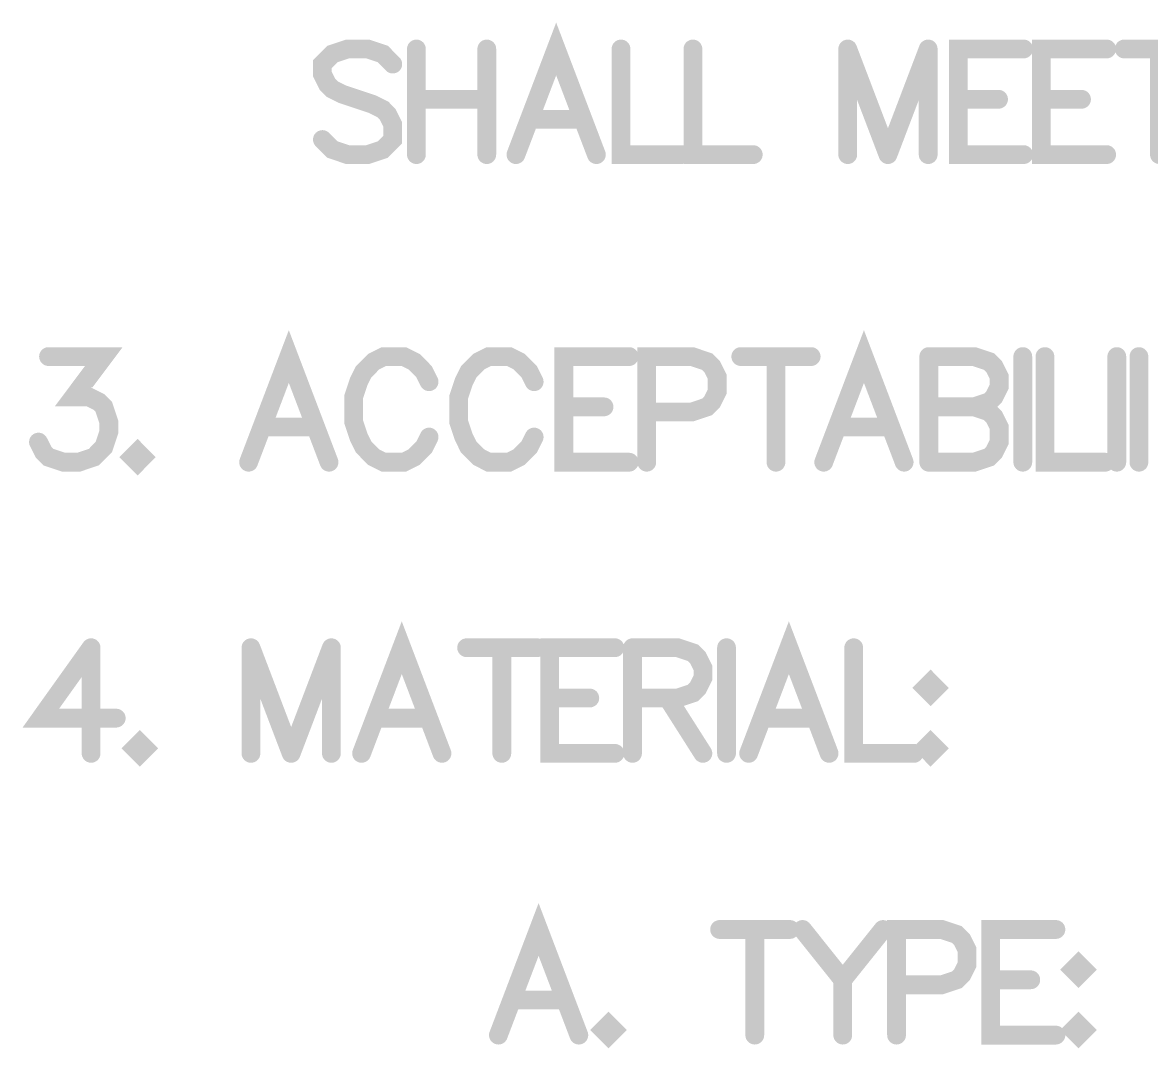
# Model space of a CAD drawing. Extents: x -9.8 to 23.3, y -7.1 to 14.3.
# Drawn here: x -6.233 to -5.631, y 7.333 to 7.879 of the extents above; entities that cross this region are included whole.
import ezdxf

# ---------------------------------------------------------------- set-up
doc = ezdxf.new("R2010")
doc.units = 0
doc.layers.add('2D_LINE_00', color=1, linetype='CONTINUOUS')

# ---------------------------------------------------------------- blocks, each defined once
blk = doc.blocks.new('SMOOTH_0$01')
at = {"const_width": 0.005}
blk.add_lwpolyline([(-0.0025, 0, 1), (0.0025, 0, 1)], format="xyb", close=True, dxfattribs=at)
blk = doc.blocks.new('DRAWING_2092')
at = {"layer": '2D_LINE_00', "const_width": 0.01}
blk.add_lwpolyline([(0, 0), (-0.02143, 0.05624), (-0.04285, 0)], dxfattribs=at)
at = {"layer": '2D_LINE_00'}
for p in [(-0.02143, 0.05624), (-0.04285, 0), (0, 0)]:
    blk.add_blockref('SMOOTH_0$01', p, dxfattribs=at)
blk = doc.blocks.new('DRAWING_2093')
at = {"layer": '2D_LINE_00', "const_width": 0.01}
blk.add_lwpolyline([(0, 0), (0.02678, 0)], dxfattribs=at)
at = {"layer": '2D_LINE_00'}
for p in [(0, 0), (0.02678, 0)]:
    blk.add_blockref('SMOOTH_0$01', p, dxfattribs=at)
blk = doc.blocks.new('DRAWING_2094')
at = {"layer": '2D_LINE_00', "const_width": 0.01}
blk.add_lwpolyline([(0, 0), (-0.00268, -0.00268), (0, -0.00536), (0.00268, -0.00268), (0, 0)], dxfattribs=at)
at = {"layer": '2D_LINE_00'}
for p in [(-0.00268, -0.00268), (0, 0), (0, 0), (0.00268, -0.00268), (0, -0.00536)]:
    blk.add_blockref('SMOOTH_0$01', p, dxfattribs=at)
blk = doc.blocks.new('DRAWING_2095')
at = {"layer": '2D_LINE_00', "const_width": 0.01}
blk.add_lwpolyline([(0, 0), (0, -0.05624)], dxfattribs=at)
at = {"layer": '2D_LINE_00'}
for p in [(0, 0), (0, -0.05624)]:
    blk.add_blockref('SMOOTH_0$01', p, dxfattribs=at)
blk = doc.blocks.new('DRAWING_2096')
at = {"layer": '2D_LINE_00', "const_width": 0.01}
blk.add_lwpolyline([(0, 0), (0.03749, 0)], dxfattribs=at)
at = {"layer": '2D_LINE_00'}
for p in [(0, 0), (0.03749, 0)]:
    blk.add_blockref('SMOOTH_0$01', p, dxfattribs=at)
blk = doc.blocks.new('DRAWING_2097')
at = {"layer": '2D_LINE_00', "const_width": 0.01}
blk.add_lwpolyline([(0, 0), (0.02142, -0.02678), (0.02142, -0.05624)], dxfattribs=at)
at = {"layer": '2D_LINE_00'}
for p in [(0, 0), (0.02142, -0.02678), (0.02142, -0.05624)]:
    blk.add_blockref('SMOOTH_0$01', p, dxfattribs=at)
blk = doc.blocks.new('DRAWING_2098')
at = {"layer": '2D_LINE_00', "const_width": 0.01}
blk.add_lwpolyline([(0, 0), (-0.02143, -0.02678)], dxfattribs=at)
at = {"layer": '2D_LINE_00'}
for p in [(0, 0), (-0.02143, -0.02678)]:
    blk.add_blockref('SMOOTH_0$01', p, dxfattribs=at)
blk = doc.blocks.new('DRAWING_2099')
at = {"layer": '2D_LINE_00', "const_width": 0.01}
blk.add_lwpolyline([(0, 0), (0.0241, 0), (0.03213, 0.00268), (0.03481, 0.00536), (0.03749, 0.01071), (0.03749, 0.01875), (0.03481, 0.0241), (0.03213, 0.02678), (0.0241, 0.02946), (0, 0.02946), (0, -0.02678)], dxfattribs=at)
at = {"layer": '2D_LINE_00'}
for p in [(0, 0.02946), (0.0241, 0.02946), (0.03213, 0.02678), (0.03481, 0.0241), (0.03749, 0.01875), (0.03749, 0.01071), (0.03213, 0.00268), (0.03481, 0.00536), (0, 0), (0.0241, 0), (0, -0.02678)]:
    blk.add_blockref('SMOOTH_0$01', p, dxfattribs=at)
blk = doc.blocks.new('DRAWING_2100')
at = {"layer": '2D_LINE_00', "const_width": 0.01}
blk.add_lwpolyline([(0, 0), (-0.03481, 0), (-0.03481, -0.05624), (0, -0.05624)], dxfattribs=at)
at = {"layer": '2D_LINE_00'}
for p in [(-0.03481, 0), (0, 0), (-0.03481, -0.05624), (0, -0.05624)]:
    blk.add_blockref('SMOOTH_0$01', p, dxfattribs=at)
blk = doc.blocks.new('DRAWING_2101')
at = {"layer": '2D_LINE_00', "const_width": 0.01}
blk.add_lwpolyline([(0, 0), (0.02142, 0)], dxfattribs=at)
at = {"layer": '2D_LINE_00'}
for p in [(0, 0), (0.02142, 0)]:
    blk.add_blockref('SMOOTH_0$01', p, dxfattribs=at)
blk = doc.blocks.new('DRAWING_2102')
at = {"layer": '2D_LINE_00', "const_width": 0.01}
blk.add_lwpolyline([(0, 0), (-0.00268, -0.00268), (0, -0.00535), (0.00268, -0.00268), (0, 0)], dxfattribs=at)
at = {"layer": '2D_LINE_00'}
for p in [(-0.00268, -0.00268), (0, 0), (0, 0), (0.00268, -0.00268), (0, -0.00535)]:
    blk.add_blockref('SMOOTH_0$01', p, dxfattribs=at)
blk = doc.blocks.new('DRAWING_2103')
at = {"layer": '2D_LINE_00', "const_width": 0.01}
blk.add_lwpolyline([(0, 0), (-0.00268, -0.00268), (0, -0.00536), (0.00268, -0.00268), (0, 0)], dxfattribs=at)
at = {"layer": '2D_LINE_00'}
for p in [(-0.00268, -0.00268), (0, 0), (0, 0), (0.00268, -0.00268), (0, -0.00536)]:
    blk.add_blockref('SMOOTH_0$01', p, dxfattribs=at)
blk = doc.blocks.new('DRAWING_2113')
at = {"layer": '2D_LINE_00', "const_width": 0.01}
blk.add_lwpolyline([(0, 0), (-0.02678, -0.03749), (0.01339, -0.03749)], dxfattribs=at)
at = {"layer": '2D_LINE_00'}
for p in [(0, 0), (-0.02678, -0.03749), (0.01339, -0.03749)]:
    blk.add_blockref('SMOOTH_0$01', p, dxfattribs=at)
blk = doc.blocks.new('DRAWING_2114')
at = {"layer": '2D_LINE_00', "const_width": 0.01}
blk.add_lwpolyline([(0, 0), (0, -0.05624)], dxfattribs=at)
at = {"layer": '2D_LINE_00'}
for p in [(0, 0), (0, -0.05624)]:
    blk.add_blockref('SMOOTH_0$01', p, dxfattribs=at)
blk = doc.blocks.new('DRAWING_2115')
at = {"layer": '2D_LINE_00', "const_width": 0.01}
blk.add_lwpolyline([(0, 0), (-0.00268, -0.00268), (0, -0.00536), (0.00268, -0.00268), (0, 0)], dxfattribs=at)
at = {"layer": '2D_LINE_00'}
for p in [(-0.00268, -0.00268), (0, 0), (0, 0), (0.00268, -0.00268), (0, -0.00536)]:
    blk.add_blockref('SMOOTH_0$01', p, dxfattribs=at)
blk = doc.blocks.new('DRAWING_2116')
at = {"layer": '2D_LINE_00', "const_width": 0.01}
blk.add_lwpolyline([(0, 0), (0, -0.05624)], dxfattribs=at)
at = {"layer": '2D_LINE_00'}
for p in [(0, 0), (0, -0.05624)]:
    blk.add_blockref('SMOOTH_0$01', p, dxfattribs=at)
blk = doc.blocks.new('DRAWING_2117')
at = {"layer": '2D_LINE_00', "const_width": 0.01}
blk.add_lwpolyline([(0, 0), (0.02142, -0.05624)], dxfattribs=at)
at = {"layer": '2D_LINE_00'}
for p in [(0, 0), (0.02142, -0.05624)]:
    blk.add_blockref('SMOOTH_0$01', p, dxfattribs=at)
blk = doc.blocks.new('DRAWING_2118')
at = {"layer": '2D_LINE_00', "const_width": 0.01}
blk.add_lwpolyline([(0, 0), (-0.02143, -0.05624)], dxfattribs=at)
at = {"layer": '2D_LINE_00'}
for p in [(0, 0), (-0.02143, -0.05624)]:
    blk.add_blockref('SMOOTH_0$01', p, dxfattribs=at)
blk = doc.blocks.new('DRAWING_2119')
at = {"layer": '2D_LINE_00', "const_width": 0.01}
blk.add_lwpolyline([(0, 0), (0, -0.05624)], dxfattribs=at)
at = {"layer": '2D_LINE_00'}
for p in [(0, 0), (0, -0.05624)]:
    blk.add_blockref('SMOOTH_0$01', p, dxfattribs=at)
blk = doc.blocks.new('DRAWING_2120')
at = {"layer": '2D_LINE_00', "const_width": 0.01}
blk.add_lwpolyline([(0, 0), (-0.02142, 0.05624), (-0.04284, 0)], dxfattribs=at)
at = {"layer": '2D_LINE_00'}
for p in [(-0.02142, 0.05624), (-0.04284, 0), (0, 0)]:
    blk.add_blockref('SMOOTH_0$01', p, dxfattribs=at)
blk = doc.blocks.new('DRAWING_2121')
at = {"layer": '2D_LINE_00', "const_width": 0.01}
blk.add_lwpolyline([(0, 0), (0.02678, 0)], dxfattribs=at)
at = {"layer": '2D_LINE_00'}
for p in [(0, 0), (0.02678, 0)]:
    blk.add_blockref('SMOOTH_0$01', p, dxfattribs=at)
blk = doc.blocks.new('DRAWING_2122')
at = {"layer": '2D_LINE_00', "const_width": 0.01}
blk.add_lwpolyline([(0, 0), (0, -0.05624)], dxfattribs=at)
at = {"layer": '2D_LINE_00'}
for p in [(0, 0), (0, -0.05624)]:
    blk.add_blockref('SMOOTH_0$01', p, dxfattribs=at)
blk = doc.blocks.new('DRAWING_2123')
at = {"layer": '2D_LINE_00', "const_width": 0.01}
blk.add_lwpolyline([(0, 0), (0.03749, 0)], dxfattribs=at)
at = {"layer": '2D_LINE_00'}
for p in [(0, 0), (0.03749, 0)]:
    blk.add_blockref('SMOOTH_0$01', p, dxfattribs=at)
blk = doc.blocks.new('DRAWING_2124')
at = {"layer": '2D_LINE_00', "const_width": 0.01}
blk.add_lwpolyline([(0, 0), (-0.03482, 0), (-0.03482, -0.05624), (0, -0.05624)], dxfattribs=at)
at = {"layer": '2D_LINE_00'}
for p in [(-0.03482, 0), (0, 0), (-0.03482, -0.05624), (0, -0.05624)]:
    blk.add_blockref('SMOOTH_0$01', p, dxfattribs=at)
blk = doc.blocks.new('DRAWING_2125')
at = {"layer": '2D_LINE_00', "const_width": 0.01}
blk.add_lwpolyline([(0, 0), (0.02143, 0)], dxfattribs=at)
at = {"layer": '2D_LINE_00'}
for p in [(0, 0), (0.02143, 0)]:
    blk.add_blockref('SMOOTH_0$01', p, dxfattribs=at)
blk = doc.blocks.new('DRAWING_2126')
at = {"layer": '2D_LINE_00', "const_width": 0.01}
blk.add_lwpolyline([(0, 0), (0, -0.05624)], dxfattribs=at)
at = {"layer": '2D_LINE_00'}
for p in [(0, 0), (0, -0.05624)]:
    blk.add_blockref('SMOOTH_0$01', p, dxfattribs=at)
blk = doc.blocks.new('DRAWING_2127')
at = {"layer": '2D_LINE_00', "const_width": 0.01}
blk.add_lwpolyline([(0, 0), (0.0241, 0), (0.03214, -0.00268), (0.03482, -0.00536), (0.03749, -0.01071), (0.03749, -0.01607), (0.03482, -0.02143), (0.03214, -0.0241), (0.0241, -0.02678), (0, -0.02678)], dxfattribs=at)
at = {"layer": '2D_LINE_00'}
for p in [(0, 0), (0.0241, 0), (0.03214, -0.00268), (0.03482, -0.00536), (0.03749, -0.01071), (0.03749, -0.01607), (0.03482, -0.02143), (0, -0.02678), (0.0241, -0.02678), (0.03214, -0.0241)]:
    blk.add_blockref('SMOOTH_0$01', p, dxfattribs=at)
blk = doc.blocks.new('DRAWING_2128')
at = {"layer": '2D_LINE_00', "const_width": 0.01}
blk.add_lwpolyline([(0, 0), (0.01874, -0.02946)], dxfattribs=at)
at = {"layer": '2D_LINE_00'}
for p in [(0, 0), (0.01874, -0.02946)]:
    blk.add_blockref('SMOOTH_0$01', p, dxfattribs=at)
blk = doc.blocks.new('DRAWING_2129')
at = {"layer": '2D_LINE_00', "const_width": 0.01}
blk.add_lwpolyline([(0, 0), (0, -0.05624)], dxfattribs=at)
at = {"layer": '2D_LINE_00'}
for p in [(0, 0), (0, -0.05624)]:
    blk.add_blockref('SMOOTH_0$01', p, dxfattribs=at)
blk = doc.blocks.new('DRAWING_2130')
at = {"layer": '2D_LINE_00', "const_width": 0.01}
blk.add_lwpolyline([(0, 0), (-0.02142, 0.05624), (-0.04285, 0)], dxfattribs=at)
at = {"layer": '2D_LINE_00'}
for p in [(-0.02142, 0.05624), (-0.04285, 0), (0, 0)]:
    blk.add_blockref('SMOOTH_0$01', p, dxfattribs=at)
blk = doc.blocks.new('DRAWING_2131')
at = {"layer": '2D_LINE_00', "const_width": 0.01}
blk.add_lwpolyline([(0, 0), (0.02678, 0)], dxfattribs=at)
at = {"layer": '2D_LINE_00'}
for p in [(0, 0), (0.02678, 0)]:
    blk.add_blockref('SMOOTH_0$01', p, dxfattribs=at)
blk = doc.blocks.new('DRAWING_2132')
at = {"layer": '2D_LINE_00', "const_width": 0.01}
blk.add_lwpolyline([(0, 0), (0, -0.05624), (0.03214, -0.05624)], dxfattribs=at)
at = {"layer": '2D_LINE_00'}
for p in [(0, 0), (0, -0.05624), (0.03214, -0.05624)]:
    blk.add_blockref('SMOOTH_0$01', p, dxfattribs=at)
blk = doc.blocks.new('DRAWING_2133')
at = {"layer": '2D_LINE_00', "const_width": 0.01}
blk.add_lwpolyline([(0, 0), (-0.00268, -0.00268), (0, -0.00535), (0.00267, -0.00268), (0, 0)], dxfattribs=at)
at = {"layer": '2D_LINE_00'}
for p in [(-0.00268, -0.00268), (0, 0), (0, 0), (0.00267, -0.00268), (0, -0.00535)]:
    blk.add_blockref('SMOOTH_0$01', p, dxfattribs=at)
blk = doc.blocks.new('DRAWING_2134')
at = {"layer": '2D_LINE_00', "const_width": 0.01}
blk.add_lwpolyline([(0, 0), (-0.00268, -0.00268), (0, -0.00536), (0.00267, -0.00268), (0, 0)], dxfattribs=at)
at = {"layer": '2D_LINE_00'}
for p in [(-0.00268, -0.00268), (0, 0), (0, 0), (0.00267, -0.00268), (0, -0.00536)]:
    blk.add_blockref('SMOOTH_0$01', p, dxfattribs=at)
blk = doc.blocks.new('DRAWING_2135')
at = {"layer": '2D_LINE_00', "const_width": 0.01}
blk.add_lwpolyline([(0, 0), (0.02945, 0), (0.01339, -0.02143), (0.02142, -0.02143), (0.02678, -0.0241), (0.02945, -0.02678), (0.03213, -0.03482), (0.03213, -0.04017), (0.02945, -0.04821), (0.0241, -0.05356), (0.01606, -0.05624), (0.00803, -0.05624), (0, -0.05356), (-0.00268, -0.05088), (-0.00536, -0.04553)], dxfattribs=at)
at = {"layer": '2D_LINE_00'}
for p in [(0, 0), (0.02945, 0), (0.01339, -0.02143), (0.02142, -0.02143), (0.02678, -0.0241), (0.02945, -0.02678), (0.03213, -0.03482), (0.03213, -0.04017), (-0.00536, -0.04553), (-0.00268, -0.05088), (0.02945, -0.04821), (0, -0.05356), (0.00803, -0.05624), (0.01606, -0.05624), (0.0241, -0.05356)]:
    blk.add_blockref('SMOOTH_0$01', p, dxfattribs=at)
blk = doc.blocks.new('DRAWING_2136')
at = {"layer": '2D_LINE_00', "const_width": 0.01}
blk.add_lwpolyline([(0, 0), (-0.00268, -0.00268), (0, -0.00536), (0.00267, -0.00268), (0, 0)], dxfattribs=at)
at = {"layer": '2D_LINE_00'}
for p in [(-0.00268, -0.00268), (0, 0), (0, 0), (0.00267, -0.00268), (0, -0.00536)]:
    blk.add_blockref('SMOOTH_0$01', p, dxfattribs=at)
blk = doc.blocks.new('DRAWING_2137')
at = {"layer": '2D_LINE_00', "const_width": 0.01}
blk.add_lwpolyline([(0, 0), (-0.02143, 0.05624), (-0.04285, 0)], dxfattribs=at)
at = {"layer": '2D_LINE_00'}
for p in [(-0.02143, 0.05624), (-0.04285, 0), (0, 0)]:
    blk.add_blockref('SMOOTH_0$01', p, dxfattribs=at)
blk = doc.blocks.new('DRAWING_2138')
at = {"layer": '2D_LINE_00', "const_width": 0.01}
blk.add_lwpolyline([(0, 0), (0.02678, 0)], dxfattribs=at)
at = {"layer": '2D_LINE_00'}
for p in [(0, 0), (0.02678, 0)]:
    blk.add_blockref('SMOOTH_0$01', p, dxfattribs=at)
blk = doc.blocks.new('DRAWING_2139')
at = {"layer": '2D_LINE_00', "const_width": 0.01}
blk.add_lwpolyline([(0, 0), (-0.00268, 0.00535), (-0.00803, 0.01071), (-0.01339, 0.01339), (-0.0241, 0.01339), (-0.02946, 0.01071), (-0.03481, 0.00535), (-0.03749, 0), (-0.04017, -0.00804), (-0.04017, -0.02143), (-0.03749, -0.02946), (-0.03481, -0.03482), (-0.02946, -0.04017), (-0.0241, -0.04285), (-0.01339, -0.04285), (-0.00803, -0.04017), (-0.00268, -0.03482), (0, -0.02946)], dxfattribs=at)
at = {"layer": '2D_LINE_00'}
for p in [(-0.0241, 0.01339), (-0.01339, 0.01339), (-0.02946, 0.01071), (-0.00803, 0.01071), (-0.03481, 0.00535), (-0.00268, 0.00535), (-0.03749, 0), (0, 0), (-0.04017, -0.00804), (-0.04017, -0.02143), (-0.03749, -0.02946), (-0.03481, -0.03482), (-0.00268, -0.03482), (0, -0.02946), (-0.02946, -0.04017), (-0.00803, -0.04017), (-0.0241, -0.04285), (-0.01339, -0.04285)]:
    blk.add_blockref('SMOOTH_0$01', p, dxfattribs=at)
blk = doc.blocks.new('DRAWING_2140')
at = {"layer": '2D_LINE_00', "const_width": 0.01}
blk.add_lwpolyline([(0, 0), (-0.00268, 0.00535), (-0.00803, 0.01071), (-0.01339, 0.01339), (-0.0241, 0.01339), (-0.02946, 0.01071), (-0.03481, 0.00535), (-0.03749, 0), (-0.04017, -0.00804), (-0.04017, -0.02143), (-0.03749, -0.02946), (-0.03481, -0.03482), (-0.02946, -0.04017), (-0.0241, -0.04285), (-0.01339, -0.04285), (-0.00803, -0.04017), (-0.00268, -0.03482), (0, -0.02946)], dxfattribs=at)
at = {"layer": '2D_LINE_00'}
for p in [(-0.0241, 0.01339), (-0.01339, 0.01339), (-0.02946, 0.01071), (-0.00803, 0.01071), (-0.03481, 0.00535), (-0.00268, 0.00535), (-0.03749, 0), (0, 0), (-0.04017, -0.00804), (-0.04017, -0.02143), (-0.03749, -0.02946), (-0.03481, -0.03482), (-0.00268, -0.03482), (0, -0.02946), (-0.02946, -0.04017), (-0.00803, -0.04017), (-0.0241, -0.04285), (-0.01339, -0.04285)]:
    blk.add_blockref('SMOOTH_0$01', p, dxfattribs=at)
blk = doc.blocks.new('DRAWING_2141')
at = {"layer": '2D_LINE_00', "const_width": 0.01}
blk.add_lwpolyline([(0, 0), (-0.03482, 0), (-0.03482, -0.05624), (0, -0.05624)], dxfattribs=at)
at = {"layer": '2D_LINE_00'}
for p in [(-0.03482, 0), (0, 0), (-0.03482, -0.05624), (0, -0.05624)]:
    blk.add_blockref('SMOOTH_0$01', p, dxfattribs=at)
blk = doc.blocks.new('DRAWING_2142')
at = {"layer": '2D_LINE_00', "const_width": 0.01}
blk.add_lwpolyline([(0, 0), (0.02143, 0)], dxfattribs=at)
at = {"layer": '2D_LINE_00'}
for p in [(0, 0), (0.02143, 0)]:
    blk.add_blockref('SMOOTH_0$01', p, dxfattribs=at)
blk = doc.blocks.new('DRAWING_2143')
at = {"layer": '2D_LINE_00', "const_width": 0.01}
blk.add_lwpolyline([(0, 0), (0.0241, 0), (0.03213, 0.00268), (0.03481, 0.00536), (0.03749, 0.01071), (0.03749, 0.01875), (0.03481, 0.0241), (0.03213, 0.02678), (0.0241, 0.02946), (0, 0.02946), (0, -0.02678)], dxfattribs=at)
at = {"layer": '2D_LINE_00'}
for p in [(0, 0.02946), (0.0241, 0.02946), (0.03213, 0.02678), (0.03481, 0.0241), (0.03749, 0.01875), (0.03749, 0.01071), (0.03213, 0.00268), (0.03481, 0.00536), (0, 0), (0.0241, 0), (0, -0.02678)]:
    blk.add_blockref('SMOOTH_0$01', p, dxfattribs=at)
blk = doc.blocks.new('DRAWING_2144')
at = {"layer": '2D_LINE_00', "const_width": 0.01}
blk.add_lwpolyline([(0, 0), (0, -0.05624)], dxfattribs=at)
at = {"layer": '2D_LINE_00'}
for p in [(0, 0), (0, -0.05624)]:
    blk.add_blockref('SMOOTH_0$01', p, dxfattribs=at)
blk = doc.blocks.new('DRAWING_2145')
at = {"layer": '2D_LINE_00', "const_width": 0.01}
blk.add_lwpolyline([(0, 0), (0.03749, 0)], dxfattribs=at)
at = {"layer": '2D_LINE_00'}
for p in [(0, 0), (0.03749, 0)]:
    blk.add_blockref('SMOOTH_0$01', p, dxfattribs=at)
blk = doc.blocks.new('DRAWING_2146')
at = {"layer": '2D_LINE_00', "const_width": 0.01}
blk.add_lwpolyline([(0, 0), (-0.02142, 0.05624), (-0.04285, 0)], dxfattribs=at)
at = {"layer": '2D_LINE_00'}
for p in [(-0.02142, 0.05624), (-0.04285, 0), (0, 0)]:
    blk.add_blockref('SMOOTH_0$01', p, dxfattribs=at)
blk = doc.blocks.new('DRAWING_2147')
at = {"layer": '2D_LINE_00', "const_width": 0.01}
blk.add_lwpolyline([(0, 0), (0.02678, 0)], dxfattribs=at)
at = {"layer": '2D_LINE_00'}
for p in [(0, 0), (0.02678, 0)]:
    blk.add_blockref('SMOOTH_0$01', p, dxfattribs=at)
blk = doc.blocks.new('DRAWING_2148')
at = {"layer": '2D_LINE_00', "const_width": 0.01}
blk.add_lwpolyline([(0, 0), (0, -0.05624)], dxfattribs=at)
at = {"layer": '2D_LINE_00'}
for p in [(0, 0), (0, -0.05624)]:
    blk.add_blockref('SMOOTH_0$01', p, dxfattribs=at)
blk = doc.blocks.new('DRAWING_2149')
at = {"layer": '2D_LINE_00', "const_width": 0.01}
blk.add_lwpolyline([(0, 0), (0.02411, 0), (0.03214, -0.00268), (0.03482, -0.00536), (0.0375, -0.01071), (0.0375, -0.01607), (0.03482, -0.02143), (0.03214, -0.0241), (0.02411, -0.02678)], dxfattribs=at)
at = {"layer": '2D_LINE_00'}
for p in [(0, 0), (0.02411, 0), (0.03214, -0.00268), (0.03482, -0.00536), (0.0375, -0.01071), (0.0375, -0.01607), (0.03482, -0.02143), (0.02411, -0.02678), (0.03214, -0.0241)]:
    blk.add_blockref('SMOOTH_0$01', p, dxfattribs=at)
blk = doc.blocks.new('DRAWING_2150')
at = {"layer": '2D_LINE_00', "const_width": 0.01}
blk.add_lwpolyline([(0, 0), (0.02411, 0), (0.03214, -0.00268), (0.03482, -0.00536), (0.0375, -0.01071), (0.0375, -0.01875), (0.03482, -0.0241), (0.03214, -0.02678), (0.02411, -0.02946), (0, -0.02946)], dxfattribs=at)
at = {"layer": '2D_LINE_00'}
for p in [(0, 0), (0.02411, 0), (0.03214, -0.00268), (0.03482, -0.00536), (0.0375, -0.01071), (0.0375, -0.01875), (0.03214, -0.02678), (0.03482, -0.0241), (0, -0.02946), (0.02411, -0.02946)]:
    blk.add_blockref('SMOOTH_0$01', p, dxfattribs=at)
blk = doc.blocks.new('DRAWING_2151')
at = {"layer": '2D_LINE_00', "const_width": 0.01}
blk.add_lwpolyline([(0, 0), (0, -0.05624)], dxfattribs=at)
at = {"layer": '2D_LINE_00'}
for p in [(0, 0), (0, -0.05624)]:
    blk.add_blockref('SMOOTH_0$01', p, dxfattribs=at)
blk = doc.blocks.new('DRAWING_2152')
at = {"layer": '2D_LINE_00', "const_width": 0.01}
blk.add_lwpolyline([(0, 0), (0, -0.05624), (0.03213, -0.05624)], dxfattribs=at)
at = {"layer": '2D_LINE_00'}
for p in [(0, 0), (0, -0.05624), (0.03213, -0.05624)]:
    blk.add_blockref('SMOOTH_0$01', p, dxfattribs=at)
blk = doc.blocks.new('DRAWING_2153')
at = {"layer": '2D_LINE_00', "const_width": 0.01}
blk.add_lwpolyline([(0, 0), (0, -0.05624)], dxfattribs=at)
at = {"layer": '2D_LINE_00'}
for p in [(0, 0), (0, -0.05624)]:
    blk.add_blockref('SMOOTH_0$01', p, dxfattribs=at)
blk = doc.blocks.new('DRAWING_2154')
at = {"layer": '2D_LINE_00', "const_width": 0.01}
blk.add_lwpolyline([(0, 0), (0, -0.05624)], dxfattribs=at)
at = {"layer": '2D_LINE_00'}
for p in [(0, 0), (0, -0.05624)]:
    blk.add_blockref('SMOOTH_0$01', p, dxfattribs=at)
blk = doc.blocks.new('DRAWING_2252')
at = {"layer": '2D_LINE_00', "const_width": 0.01}
blk.add_lwpolyline([(0, 0), (-0.00535, 0.00536), (-0.01339, 0.00804), (-0.0241, 0.00804), (-0.03213, 0.00536), (-0.03749, 0), (-0.03749, -0.00535), (-0.03481, -0.01071), (-0.03213, -0.01339), (-0.02678, -0.01606), (-0.01071, -0.02142), (-0.00535, -0.0241), (-0.00268, -0.02678), (0, -0.03213), (0, -0.04017), (-0.00535, -0.04552), (-0.01339, -0.0482), (-0.0241, -0.0482), (-0.03213, -0.04552), (-0.03749, -0.04017)], dxfattribs=at)
at = {"layer": '2D_LINE_00'}
for p in [(-0.0241, 0.00804), (-0.01339, 0.00804), (-0.03213, 0.00536), (-0.00535, 0.00536), (-0.03749, 0), (0, 0), (-0.03749, -0.00535), (-0.03481, -0.01071), (-0.03213, -0.01339), (-0.02678, -0.01606), (-0.01071, -0.02142), (-0.00535, -0.0241), (-0.00268, -0.02678), (0, -0.03213), (-0.03749, -0.04017), (0, -0.04017), (-0.03213, -0.04552), (-0.00535, -0.04552), (-0.0241, -0.0482), (-0.01339, -0.0482)]:
    blk.add_blockref('SMOOTH_0$01', p, dxfattribs=at)
blk = doc.blocks.new('DRAWING_2253')
at = {"layer": '2D_LINE_00', "const_width": 0.01}
blk.add_lwpolyline([(0, 0), (0, -0.05624)], dxfattribs=at)
at = {"layer": '2D_LINE_00'}
for p in [(0, 0), (0, -0.05624)]:
    blk.add_blockref('SMOOTH_0$01', p, dxfattribs=at)
blk = doc.blocks.new('DRAWING_2254')
at = {"layer": '2D_LINE_00', "const_width": 0.01}
blk.add_lwpolyline([(0, 0), (0, -0.05624)], dxfattribs=at)
at = {"layer": '2D_LINE_00'}
for p in [(0, 0), (0, -0.05624)]:
    blk.add_blockref('SMOOTH_0$01', p, dxfattribs=at)
blk = doc.blocks.new('DRAWING_2255')
at = {"layer": '2D_LINE_00', "const_width": 0.01}
blk.add_lwpolyline([(0, 0), (0.03749, 0)], dxfattribs=at)
at = {"layer": '2D_LINE_00'}
for p in [(0, 0), (0.03749, 0)]:
    blk.add_blockref('SMOOTH_0$01', p, dxfattribs=at)
blk = doc.blocks.new('DRAWING_2256')
at = {"layer": '2D_LINE_00', "const_width": 0.01}
blk.add_lwpolyline([(0, 0), (-0.02142, 0.05624), (-0.04285, 0)], dxfattribs=at)
at = {"layer": '2D_LINE_00'}
for p in [(-0.02142, 0.05624), (-0.04285, 0), (0, 0)]:
    blk.add_blockref('SMOOTH_0$01', p, dxfattribs=at)
blk = doc.blocks.new('DRAWING_2257')
at = {"layer": '2D_LINE_00', "const_width": 0.01}
blk.add_lwpolyline([(0, 0), (0.02678, 0)], dxfattribs=at)
at = {"layer": '2D_LINE_00'}
for p in [(0, 0), (0.02678, 0)]:
    blk.add_blockref('SMOOTH_0$01', p, dxfattribs=at)
blk = doc.blocks.new('DRAWING_2258')
at = {"layer": '2D_LINE_00', "const_width": 0.01}
blk.add_lwpolyline([(0, 0), (0, -0.05624), (0.03214, -0.05624)], dxfattribs=at)
at = {"layer": '2D_LINE_00'}
for p in [(0, 0), (0, -0.05624), (0.03214, -0.05624)]:
    blk.add_blockref('SMOOTH_0$01', p, dxfattribs=at)
blk = doc.blocks.new('DRAWING_2259')
at = {"layer": '2D_LINE_00', "const_width": 0.01}
blk.add_lwpolyline([(0, 0), (0, -0.05624), (0.03214, -0.05624)], dxfattribs=at)
at = {"layer": '2D_LINE_00'}
for p in [(0, 0), (0, -0.05624), (0.03214, -0.05624)]:
    blk.add_blockref('SMOOTH_0$01', p, dxfattribs=at)
blk = doc.blocks.new('DRAWING_2260')
at = {"layer": '2D_LINE_00', "const_width": 0.01}
blk.add_lwpolyline([(0, 0), (0, -0.05624)], dxfattribs=at)
at = {"layer": '2D_LINE_00'}
for p in [(0, 0), (0, -0.05624)]:
    blk.add_blockref('SMOOTH_0$01', p, dxfattribs=at)
blk = doc.blocks.new('DRAWING_2261')
at = {"layer": '2D_LINE_00', "const_width": 0.01}
blk.add_lwpolyline([(0, 0), (0.02142, -0.05624)], dxfattribs=at)
at = {"layer": '2D_LINE_00'}
for p in [(0, 0), (0.02142, -0.05624)]:
    blk.add_blockref('SMOOTH_0$01', p, dxfattribs=at)
blk = doc.blocks.new('DRAWING_2262')
at = {"layer": '2D_LINE_00', "const_width": 0.01}
blk.add_lwpolyline([(0, 0), (-0.02143, -0.05624)], dxfattribs=at)
at = {"layer": '2D_LINE_00'}
for p in [(0, 0), (-0.02143, -0.05624)]:
    blk.add_blockref('SMOOTH_0$01', p, dxfattribs=at)
blk = doc.blocks.new('DRAWING_2263')
at = {"layer": '2D_LINE_00', "const_width": 0.01}
blk.add_lwpolyline([(0, 0), (0, -0.05624)], dxfattribs=at)
at = {"layer": '2D_LINE_00'}
for p in [(0, 0), (0, -0.05624)]:
    blk.add_blockref('SMOOTH_0$01', p, dxfattribs=at)
blk = doc.blocks.new('DRAWING_2264')
at = {"layer": '2D_LINE_00', "const_width": 0.01}
blk.add_lwpolyline([(0, 0), (-0.03481, 0), (-0.03481, -0.05624), (0, -0.05624)], dxfattribs=at)
at = {"layer": '2D_LINE_00'}
for p in [(-0.03481, 0), (0, 0), (-0.03481, -0.05624), (0, -0.05624)]:
    blk.add_blockref('SMOOTH_0$01', p, dxfattribs=at)
blk = doc.blocks.new('DRAWING_2265')
at = {"layer": '2D_LINE_00', "const_width": 0.01}
blk.add_lwpolyline([(0, 0), (0.02142, 0)], dxfattribs=at)
at = {"layer": '2D_LINE_00'}
for p in [(0, 0), (0.02142, 0)]:
    blk.add_blockref('SMOOTH_0$01', p, dxfattribs=at)
blk = doc.blocks.new('DRAWING_2266')
at = {"layer": '2D_LINE_00', "const_width": 0.01}
blk.add_lwpolyline([(0, 0), (-0.03482, 0), (-0.03482, -0.05624), (0, -0.05624)], dxfattribs=at)
at = {"layer": '2D_LINE_00'}
for p in [(-0.03482, 0), (0, 0), (-0.03482, -0.05624), (0, -0.05624)]:
    blk.add_blockref('SMOOTH_0$01', p, dxfattribs=at)
blk = doc.blocks.new('DRAWING_2267')
at = {"layer": '2D_LINE_00', "const_width": 0.01}
blk.add_lwpolyline([(0, 0), (0.02143, 0)], dxfattribs=at)
at = {"layer": '2D_LINE_00'}
for p in [(0, 0), (0.02143, 0)]:
    blk.add_blockref('SMOOTH_0$01', p, dxfattribs=at)
blk = doc.blocks.new('DRAWING_2268')
at = {"layer": '2D_LINE_00', "const_width": 0.01}
blk.add_lwpolyline([(0, 0), (0, -0.05624)], dxfattribs=at)
at = {"layer": '2D_LINE_00'}
for p in [(0, 0), (0, -0.05624)]:
    blk.add_blockref('SMOOTH_0$01', p, dxfattribs=at)
blk = doc.blocks.new('DRAWING_2269')
at = {"layer": '2D_LINE_00', "const_width": 0.01}
blk.add_lwpolyline([(0, 0), (0.03749, 0)], dxfattribs=at)
at = {"layer": '2D_LINE_00'}
for p in [(0, 0), (0.03749, 0)]:
    blk.add_blockref('SMOOTH_0$01', p, dxfattribs=at)

msp = doc.modelspace()

# ---------------------------------------------------------------- block references
for name, p in [('DRAWING_2256', (-5.927, 7.80875)), ('DRAWING_2252', (-6.03546, 7.85695)), ('DRAWING_2253', (-6.02287, 7.86499)), ('DRAWING_2254', (-5.98538, 7.86499)), ('DRAWING_2258', (-5.91388, 7.86499)), ('DRAWING_2259', (-5.87558, 7.86499)), ('DRAWING_2260', (-5.7931, 7.86499)), ('DRAWING_2261', (-5.7931, 7.86499)), ('DRAWING_2262', (-5.75025, 7.86499)), ('DRAWING_2263', (-5.75025, 7.86499)), ('DRAWING_2264', (-5.69937, 7.86499)), ('DRAWING_2266', (-5.65518, 7.86499)), ('DRAWING_2269', (-5.64581, 7.86499)), ('DRAWING_2268', (-5.62706, 7.86499)), ('DRAWING_2255', (-6.02287, 7.83821)), ('DRAWING_2265', (-5.73418, 7.83821)), ('DRAWING_2267', (-5.69, 7.83821)), ('DRAWING_2257', (-5.96181, 7.8275)), ('DRAWING_2137', (-6.06941, 7.645)), ('DRAWING_2146', (-5.76305, 7.645)), ('DRAWING_2135', (-6.21884, 7.70124)), ('DRAWING_2139', (-6.01612, 7.68785)), ('DRAWING_2140', (-5.96015, 7.68785)), ('DRAWING_2141', (-5.90953, 7.70124)), ('DRAWING_2143', (-5.90016, 7.67178)), ('DRAWING_2145', (-5.85008, 7.70124)), ('DRAWING_2144', (-5.83134, 7.70124)), ('DRAWING_2148', (-5.74993, 7.70124)), ('DRAWING_2149', (-5.74993, 7.70124)), ('DRAWING_2151', (-5.69985, 7.70124)), ('DRAWING_2152', (-5.68806, 7.70124)), ('DRAWING_2153', (-5.64977, 7.70124)), ('DRAWING_2154', (-5.63799, 7.70124)), ('DRAWING_2142', (-5.94435, 7.67446)), ('DRAWING_2150', (-5.74993, 7.67446)), ('DRAWING_2138', (-6.10423, 7.66375)), ('DRAWING_2147', (-5.79786, 7.66375)), ('DRAWING_2136', (-6.17144, 7.65036)), ('DRAWING_2120', (-6.00925, 7.49)), ('DRAWING_2130', (-5.80304, 7.49)), ('DRAWING_2113', (-6.19617, 7.54624)), ('DRAWING_2114', (-6.19617, 7.54624)), ('DRAWING_2116', (-6.11101, 7.54624)), ('DRAWING_2117', (-6.11101, 7.54624)), ('DRAWING_2118', (-6.06816, 7.54624)), ('DRAWING_2119', (-6.06816, 7.54624)), ('DRAWING_2123', (-5.99612, 7.54624)), ('DRAWING_2122', (-5.97738, 7.54624)), ('DRAWING_2124', (-5.91712, 7.54624)), ('DRAWING_2126', (-5.90775, 7.54624)), ('DRAWING_2127', (-5.90775, 7.54624)), ('DRAWING_2129', (-5.85767, 7.54624)), ('DRAWING_2132', (-5.78992, 7.54624)), ('DRAWING_2133', (-5.74894, 7.52749)), ('DRAWING_2125', (-5.95194, 7.51946)), ('DRAWING_2128', (-5.889, 7.51946)), ('DRAWING_2121', (-6.04406, 7.50875)), ('DRAWING_2131', (-5.83785, 7.50875)), ('DRAWING_2115', (-6.17019, 7.49536)), ('DRAWING_2134', (-5.74894, 7.49536)), ('DRAWING_2092', (-5.93635, 7.34)), ('DRAWING_2096', (-5.86137, 7.39624)), ('DRAWING_2095', (-5.84262, 7.39624)), ('DRAWING_2097', (-5.81718, 7.39624)), ('DRAWING_2098', (-5.77433, 7.39624)), ('DRAWING_2099', (-5.7671, 7.36678)), ('DRAWING_2100', (-5.68221, 7.39624)), ('DRAWING_2102', (-5.67016, 7.37749)), ('DRAWING_2101', (-5.71702, 7.36946)), ('DRAWING_2093', (-5.97117, 7.35875)), ('DRAWING_2094', (-5.92055, 7.34536)), ('DRAWING_2103', (-5.67016, 7.34536))]:
    msp.add_blockref(name, p)

doc.saveas('drawing.dxf')
